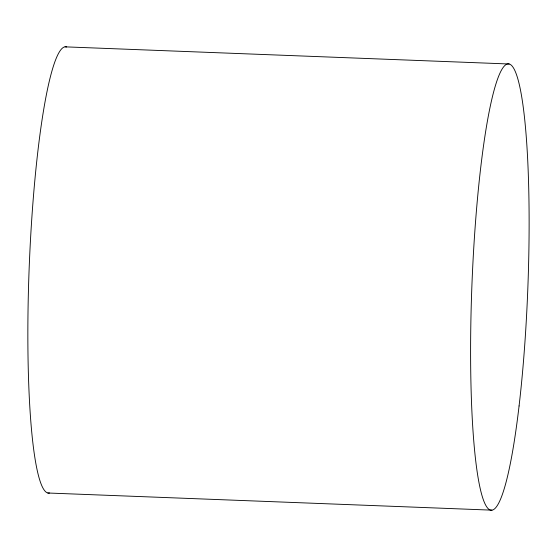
<?xml version="1.0" encoding="UTF-8"?>
<svg xmlns="http://www.w3.org/2000/svg" width="557" height="557" viewBox="0 0 557 557"><rect width="100%" height="100%" fill="white"/><g stroke="black" fill="none" stroke-linecap="round" stroke-linejoin="round"><path stroke-width="0.84" d="M65.051 46.844L509.189 63.999M47.811 493.001L491.949 510.156M49.559 492.973A223.315 27.996 -87.8 0 1 29.117 269.351A223.315 27.996 -87.8 0 1 66.666 46.962M519.075 405.956A223.315 27.996 -87.8 0 0 509.439 64.069A223.315 27.996 -87.8 0 0 471.145 391.132A223.315 27.996 -87.8 0 0 519.075 405.956"/></g></svg>
